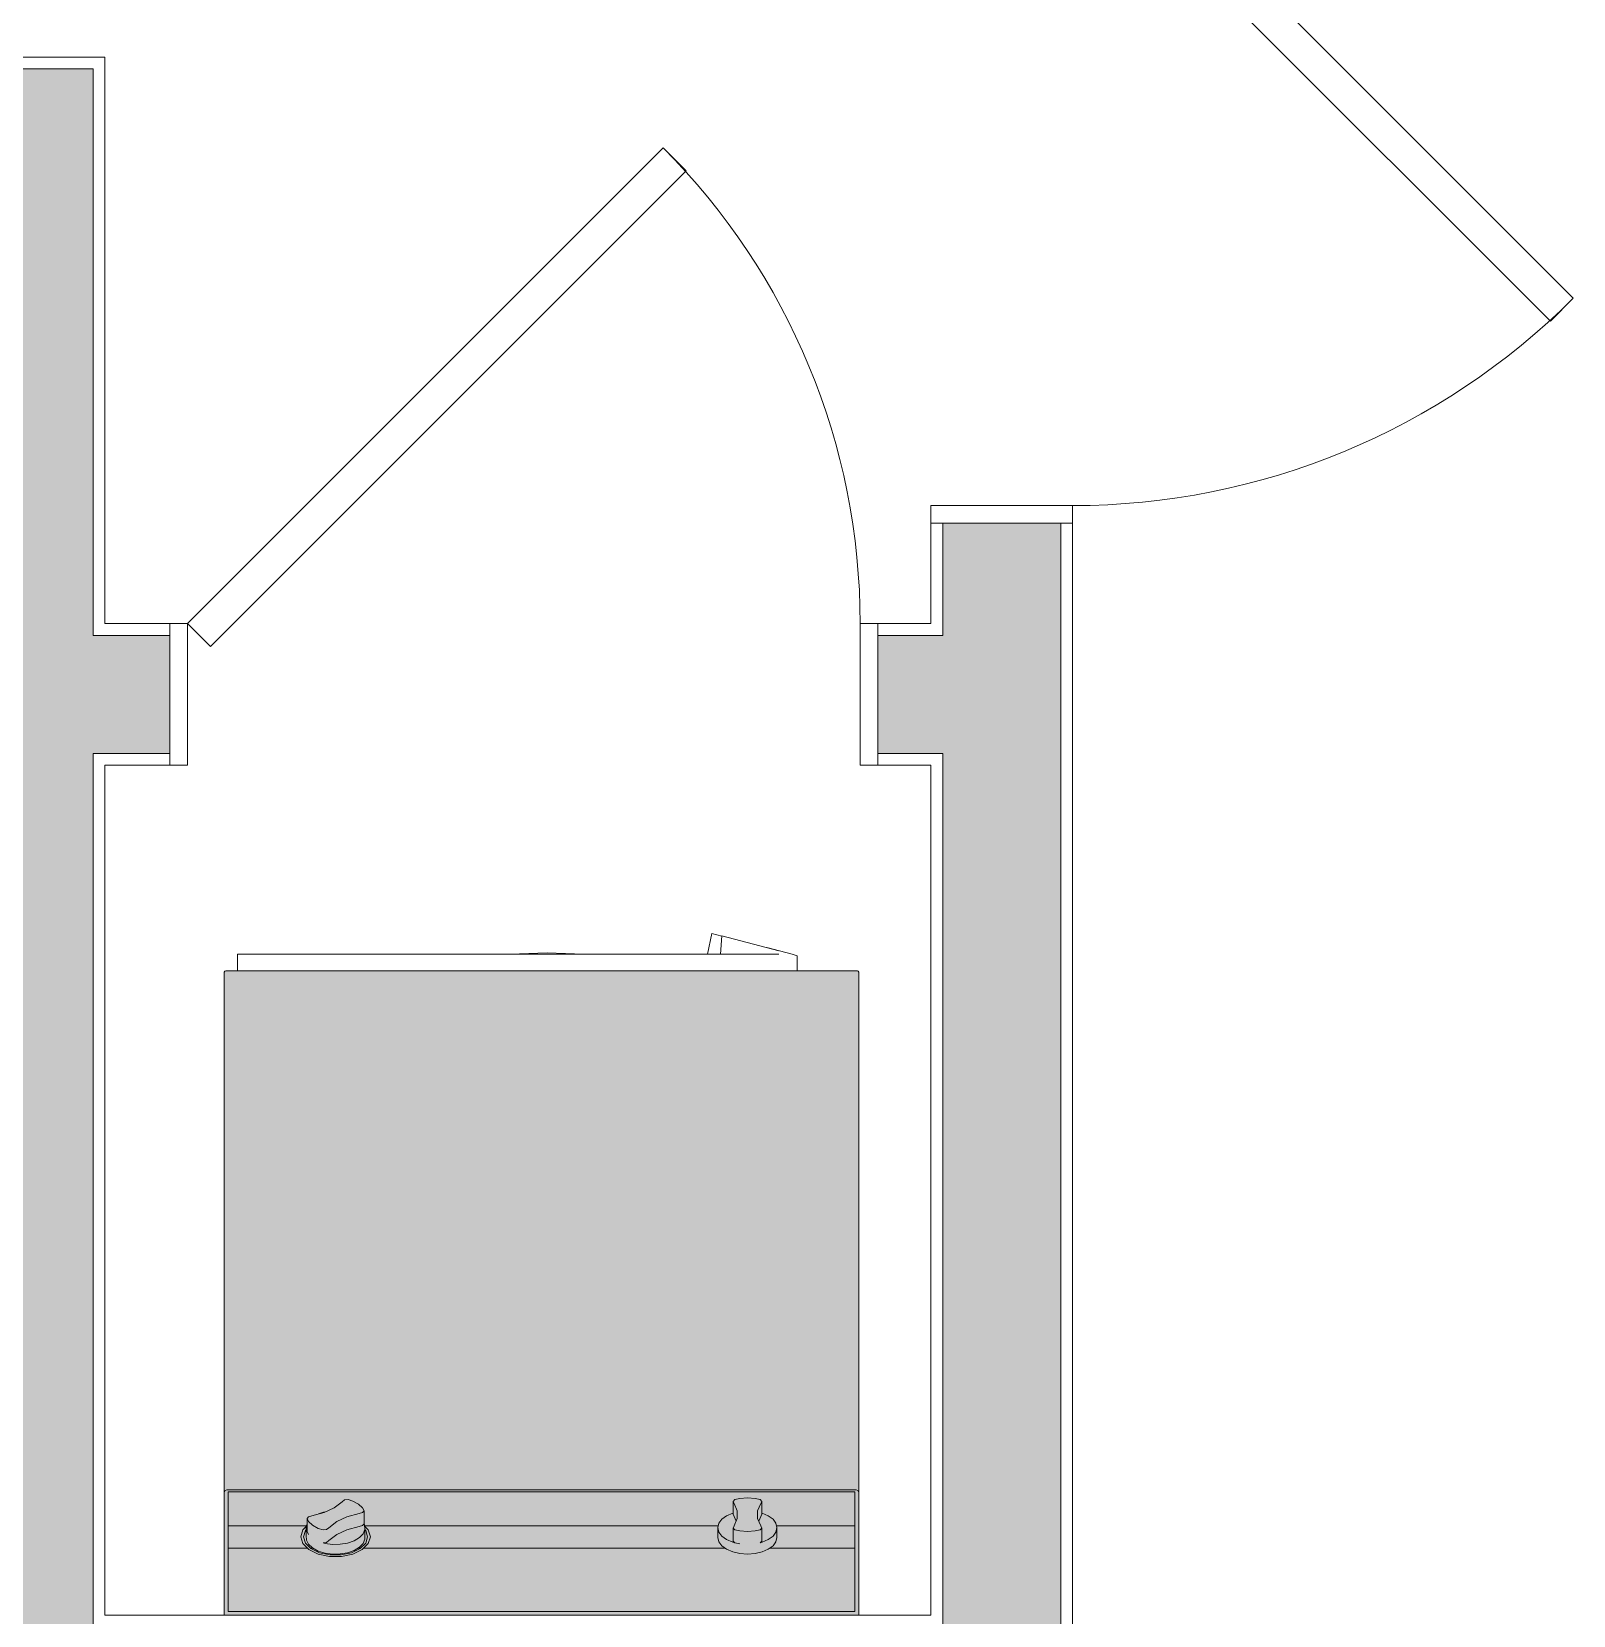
# Model space of a CAD drawing. Header units: inches. Extents: x 99 to 12024, y -5408 to 2559.
# Drawn here: x 8255 to 8320.3, y -5272.3 to -5205.2 of the extents above; entities that cross this region are included whole.
import ezdxf

# ---------------------------------------------------------------- set-up
doc = ezdxf.new("R2010")
doc.units = ezdxf.units.IN
doc.header["$LTSCALE"] = 96
doc.header["$MEASUREMENT"] = 0
for name, color, linetype, lineweight in [('Doors', 5, 'Continuous', 5), ('Fixtures_ Interior', 231, 'Continuous', 0), ('Walls_  Normal', 6, 'Continuous', 13)]:
    doc.layers.add(name, color=color, linetype=linetype, lineweight=lineweight)

# ---------------------------------------------------------------- blocks, each defined once
blk = doc.blocks.new('Dryer (glass door)_2')
at = {"layer": 'Fixtures_ Interior', "color": 17, "lineweight": 0, "true_color": 0x804040, "transparency": 33554687}
for p, q in [((-13.27, 26.032), (-9.679, 26.032)), ((-7.772, 26.032), (7.527, 26.032)), ((7.659, 26.032), (7.77, 26.032)), ((9.691, 26.032), (9.792, 26.032)), ((9.924, 26.032), (13.27, 26.032)), ((-13.27, 25.086), (-9.956, 25.086)), ((-7.494, 25.086), (7.49, 25.086)), ((9.867, 25.46), (9.96, 25.282)), ((9.966, 25.086), (13.27, 25.086))]:
    blk.add_line(p, q, dxfattribs=at)
for points in [[(-13.438, 1.635), (-13.438, 28.878), (13.438, 28.878), (13.438, 1.635), (13.418, 1.597), (13.38, 1.578), (-13.38, 1.578), (-13.418, 1.597)], [(-13.27, 28.725), (13.27, 28.725), (13.27, 23.658), (-13.27, 23.658)]]:
    blk.add_lwpolyline(points, close=True, dxfattribs=at)
for points in [[(-9.975, 25.169), (-9.975, 25.579), (-9.933, 25.764), (-9.808, 25.936), (-9.609, 26.084), (-9.35, 26.198), (-9.049, 26.269), (-8.725, 26.293), (-8.402, 26.269), (-8.1, 26.198), (-7.841, 26.084), (-7.643, 25.936), (-7.518, 25.764), (-7.475, 25.579), (-7.475, 25.169), (-7.518, 25.354), (-7.643, 25.526), (-7.841, 25.674), (-8.1, 25.787)], [(7.489, 25.116), (7.338, 25.266), (7.249, 25.555), (7.338, 25.845), (7.595, 26.099), (7.987, 26.289), (8.469, 26.389), (8.982, 26.389), (9.463, 26.289), (9.856, 26.099), (10.113, 25.845), (10.201, 25.555), (10.113, 25.266), (9.969, 25.124)], [(9.969, 25.255), (10.003, 25.289), (10.085, 25.555), (10.003, 25.822), (9.767, 26.057), (9.405, 26.231), (8.962, 26.323), (8.489, 26.323), (8.045, 26.231), (7.684, 26.057), (7.448, 25.822), (7.365, 25.555), (7.448, 25.289), (7.483, 25.253)], [(9.933, 25.008), (9.969, 25.095), (9.969, 25.506), (9.96, 25.692), (9.867, 25.871), (9.696, 26.03), (9.459, 26.158), (9.172, 26.246), (8.855, 26.29), (8.529, 26.284), (8.216, 26.231), (7.938, 26.134), (7.714, 25.998), (7.558, 25.834), (7.483, 25.653), (7.483, 25.243), (7.492, 25.056), (7.519, 25.003)], [(-9.33, 25.184), (-9.33, 25.734), (-9.261, 25.809), (-9.35, 25.787), (-9.609, 25.674), (-9.808, 25.526), (-9.933, 25.354), (-9.975, 25.169), (-9.933, 24.984), (-9.808, 24.812), (-9.609, 24.664), (-9.35, 24.55)], [(-8.189, 25.808), (-8.1, 25.787), (-8.189, 25.809), (-8.402, 25.859)], [(-8.12, 24.055), (-8.155, 24.148), (-8.295, 24.463), (-8.295, 24.777), (-8.155, 25.092), (-8.12, 25.184), (-8.12, 25.734), (-8.189, 25.809)], [(9.969, 25.095), (9.96, 25.282), (9.933, 25.334), (9.933, 24.785), (9.875, 24.708), (9.727, 24.665), (9.211, 24.528), (8.783, 24.33), (8.444, 24.069), (8.34, 23.996), (8.195, 23.979), (7.993, 24.042), (7.756, 24.17), (7.585, 24.328), (7.519, 24.454), (7.519, 25.003), (7.578, 25.081), (7.725, 25.124), (8.241, 25.26), (8.669, 25.459), (9.008, 25.719), (9.112, 25.793), (9.257, 25.81), (9.172, 25.836), (8.855, 25.879), (8.529, 25.874), (8.216, 25.821), (7.938, 25.723), (7.714, 25.588), (7.558, 25.424), (7.483, 25.243)], [(-8.12, 25.184), (-8.189, 25.259), (-8.402, 25.31), (-8.725, 25.334), (-9.049, 25.31), (-9.261, 25.259), (-9.33, 25.184), (-9.296, 25.092), (-9.155, 24.777), (-9.155, 24.463), (-9.296, 24.148), (-9.33, 24.055), (-9.261, 23.98), (-9.049, 23.93), (-8.725, 23.906), (-8.402, 23.93), (-8.189, 23.98), (-8.12, 24.055), (-8.12, 24.604), (-8.155, 24.697), (-8.243, 24.894)], [(-9.33, 24.055), (-9.33, 24.604), (-9.296, 24.697), (-9.208, 24.894)], [(-7.475, 25.169), (-7.518, 24.984), (-7.643, 24.812), (-7.841, 24.664), (-8.1, 24.55)], [(9.933, 24.785), (9.867, 24.911), (9.696, 25.07), (9.459, 25.198), (9.257, 25.261), (9.112, 25.244), (9.008, 25.17), (8.669, 24.91), (8.241, 24.711), (7.725, 24.575), (7.578, 24.532), (7.519, 24.454)], [(9.444, 24.59), (9.236, 24.517), (9.157, 24.503)], [(13.438, 23.674), (13.399, 23.6), (13.326, 23.562), (-13.326, 23.562), (-13.399, 23.6), (-13.438, 23.674)], [(-10.833, 1.578), (-10.833, 0.941), (-10.625, 0.878), (-9.545, 0.599)], [(-10.058, 0.878), (12.885, 0.878), (12.885, 1.578)], [(-10.058, 0.733), (-7.639, 0.105), (-7.587, 0.878)], [(-7.034, 0.878), (-7.221, 0), (-7.639, 0.109)], [(1.329, 0.878), (-0.235, 0.818), (-1.799, 0.878)]]:
    blk.add_lwpolyline(points, dxfattribs=at)
at = {"layer": 'Fixtures_ Interior', "color": 7, "lineweight": 0, "true_color": 0xffffff, "transparency": 33554687}
for points in [[(-13.438, 28.878), (13.438, 28.878), (-13.438, 28.878), (13.438, 1.635)], [(-13.438, 1.635), (-13.438, 28.878), (-13.438, 1.635), (13.438, 1.635)], [(-13.27, 23.658), (-13.27, 28.725), (-13.27, 23.658), (13.27, 28.725)], [(13.27, 28.725), (13.27, 23.658), (13.27, 28.725), (-13.27, 23.658)], [(-13.438, 1.635), (13.438, 1.635), (-13.438, 1.635), (-13.38, 1.578)], [(-13.418, 1.597), (-13.438, 1.635), (-13.418, 1.597), (-13.38, 1.578)], [(13.438, 1.635), (13.38, 1.578), (13.438, 1.635), (-13.38, 1.578)], [(13.418, 1.597), (13.38, 1.578), (13.418, 1.597), (13.438, 1.635)]]:
    blk.add_solid(points, dxfattribs=at)

msp = doc.modelspace()

# ---------------------------------------------------------------- linework, layer by layer
at = {"layer": 'Doors', "transparency": 33554687}
for p, q in [((8299.116, -5195.318), (8320.329, -5216.531)), ((8298.144, -5196.29), (8319.357, -5217.504)), ((8261.616, -5230.318), (8281.769, -5210.165)), ((8281.769, -5210.165), (8282.741, -5211.138)), ((8262.588, -5231.29), (8282.741, -5211.138)), ((8320.329, -5216.531), (8319.357, -5217.504)), ((8293.116, -5226.068), (8293.116, -5225.318)), ((8299.116, -5225.318), (8293.116, -5225.318)), ((8299.116, -5226.068), (8299.116, -5225.318)), ((8299.116, -5226.068), (8293.116, -5226.068)), ((8261.616, -5230.318), (8260.866, -5230.318)), ((8260.866, -5230.318), (8260.866, -5236.318)), ((8261.616, -5230.318), (8261.616, -5236.318)), ((8262.588, -5231.29), (8261.616, -5230.318)), ((8290.866, -5230.318), (8290.116, -5230.318)), ((8290.116, -5230.318), (8290.116, -5236.318)), ((8290.866, -5230.318), (8290.866, -5236.318)), ((8261.616, -5236.318), (8260.866, -5236.318)), ((8290.866, -5236.318), (8290.116, -5236.318))]:
    msp.add_line(p, q, dxfattribs=at)
for centre, radius, start, end in [((8261.616, -5230.318), 28.5, 0, 45), ((8299.116, -5195.318), 30, 270, 315)]:
    msp.add_arc(centre, radius, start, end, dxfattribs=at)
at = {"layer": 'Walls_  Normal', "transparency": 33554687}
for p, q in [((8258.116, -5206.318), (8252.116, -5206.318)), ((8258.116, -5230.318), (8258.116, -5206.318)), ((8257.616, -5206.818), (8252.616, -5206.818)), ((8257.616, -5230.818), (8257.616, -5206.818)), ((8299.116, -5226.068), (8293.116, -5226.068)), ((8293.116, -5226.068), (8293.116, -5230.318)), ((8298.616, -5226.068), (8293.616, -5226.068)), ((8293.616, -5226.068), (8293.616, -5230.818)), ((8298.616, -5226.068), (8298.616, -5325.068)), ((8299.116, -5226.068), (8299.116, -5325.068)), ((8257.616, -5230.818), (8260.866, -5230.818)), ((8258.116, -5230.318), (8260.866, -5230.318)), ((8260.866, -5230.318), (8260.866, -5236.318)), ((8260.866, -5230.818), (8260.866, -5235.818)), ((8290.866, -5230.318), (8293.116, -5230.318)), ((8290.866, -5230.318), (8290.866, -5236.318)), ((8290.866, -5230.818), (8293.616, -5230.818)), ((8290.866, -5230.818), (8290.866, -5235.818)), ((8257.616, -5272.818), (8257.616, -5235.818)), ((8257.616, -5235.818), (8260.866, -5235.818)), ((8290.866, -5235.818), (8293.616, -5235.818)), ((8293.616, -5235.818), (8293.616, -5272.818)), ((8258.116, -5272.318), (8258.116, -5236.318)), ((8258.116, -5236.318), (8260.866, -5236.318)), ((8290.866, -5236.318), (8293.116, -5236.318)), ((8293.116, -5236.318), (8293.116, -5272.318)), ((8258.116, -5272.318), (8293.116, -5272.318))]:
    msp.add_line(p, q, dxfattribs=at)
at = {"layer": 'Walls_  Normal', "color": 252, "true_color": 0x949494, "transparency": 33554687}
for points in [[(8252.616, -5302.318), (8252.616, -5206.818), (8257.616, -5302.318), (8257.616, -5206.818)], [(8298.616, -5226.068), (8298.616, -5325.068), (8293.616, -5226.068), (8293.616, -5325.068)], [(8257.616, -5230.818), (8260.866, -5230.818), (8257.616, -5235.818), (8260.866, -5235.818)], [(8290.866, -5230.818), (8293.616, -5230.818), (8290.866, -5235.818), (8293.616, -5235.818)]]:
    msp.add_solid(points, dxfattribs=at)

# ---------------------------------------------------------------- block references
at = {"layer": 'Fixtures_ Interior', "transparency": 33554687, "rotation": 180}
msp.add_blockref('Dryer (glass door)_2', (8276.616, -5243.44), dxfattribs=at)

doc.saveas('drawing.dxf')
